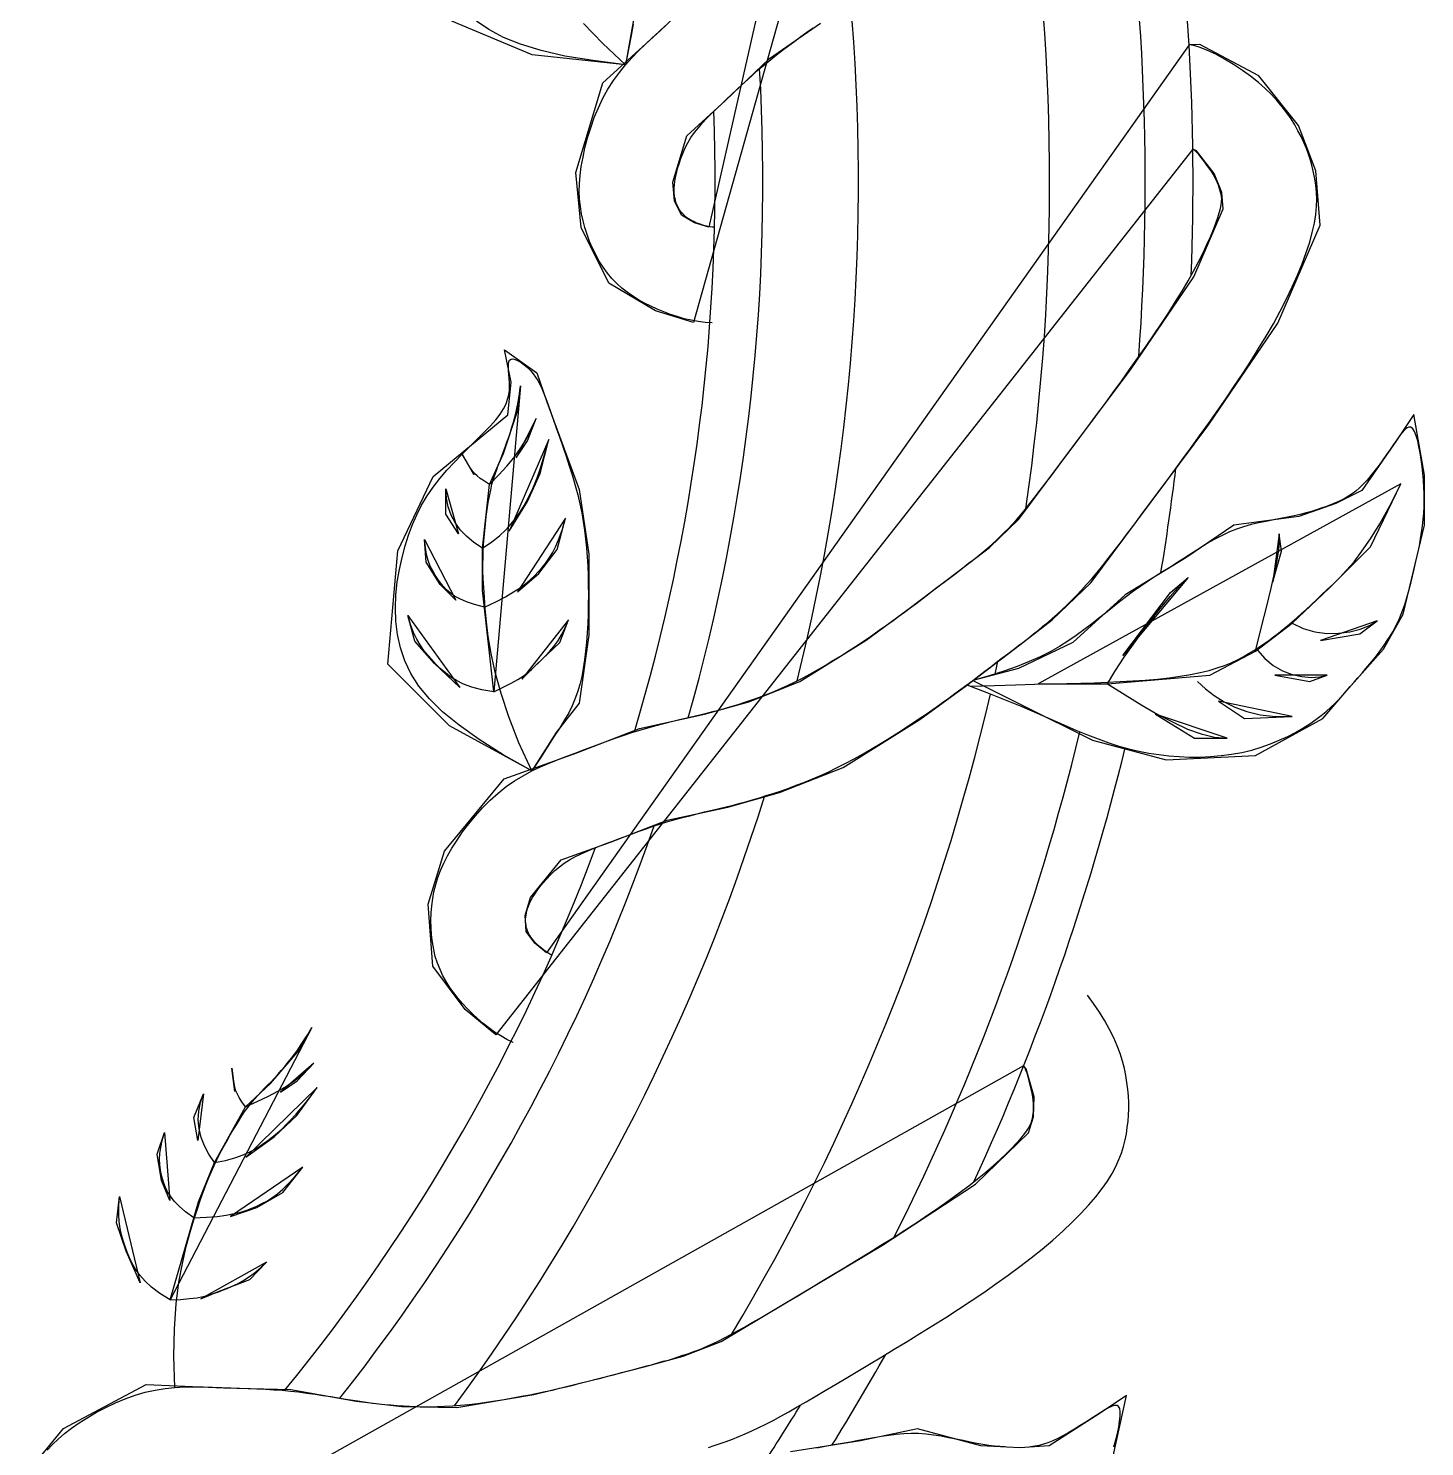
# Model space of a CAD drawing. Header units: metres. Extents: x -2293 to -1333, y 0 to 2180.
# Drawn here: x -1755.7 to -1691.5, y 1618.4 to 1683.7 of the extents above; entities that cross this region are included whole.
import ezdxf

# ---------------------------------------------------------------- set-up
doc = ezdxf.new("R2010")
doc.units = ezdxf.units.M
doc.layers.add('3', color=3, linetype='Continuous')

msp = doc.modelspace()

# ---------------------------------------------------------------- linework, layer by layer
at = {"layer": '3'}
for points in [[(-1713.09, 1724.51), (-1724.42, 1674.57), (-1725.08, 1674.78), (-1725.67, 1675.12), (-1726, 1675.78), (-1726.08, 1676.64), (-1725.43, 1678.78), (-1723.65, 1680.4), (-1721.63, 1682.34), (-1719.28, 1683.96)], [(-1711.09, 1720.14), (-1725.13, 1670.19), (-1726.87, 1670.72), (-1729.02, 1672), (-1730.3, 1674.56), (-1730.54, 1677.09), (-1729.29, 1681.22), (-1726.65, 1683.62), (-1724.42, 1685.76)], [(-1727.9, 1683.92), (-1728, 1683.39), (-1728.12, 1682.77), (-1728.25, 1682.05), (-1732.55, 1682.51), (-1736.25, 1684.05)], [(-1728.25, 1682.05), (-1728.25, 1682.05), (-1729.75, 1682.24), (-1731.04, 1682.45), (-1732.14, 1682.71), (-1733.08, 1682.99), (-1733.87, 1683.31), (-1734.54, 1683.67), (-1735.11, 1684.06)], [(-1728.25, 1682.05), (-1728.25, 1682.05), (-1729.29, 1683.03), (-1730.18, 1683.95)], [(-1727.88, 1684.12), (-1728.25, 1682.05)], [(-1724.26, 1670.17), (-1724.26, 1670.17), (-1724.58, 1670.19), (-1724.91, 1670.23), (-1725.23, 1670.29), (-1725.55, 1670.36), (-1725.87, 1670.46), (-1726.19, 1670.56), (-1726.49, 1670.68), (-1726.79, 1670.8), (-1727.09, 1670.94), (-1727.38, 1671.08), (-1727.65, 1671.23), (-1727.92, 1671.4), (-1728.18, 1671.58), (-1728.42, 1671.77), (-1728.66, 1671.98), (-1728.88, 1672.21), (-1729.09, 1672.46), (-1729.28, 1672.73), (-1729.46, 1673.01), (-1729.62, 1673.31), (-1729.77, 1673.61), (-1729.91, 1673.92), (-1730.02, 1674.24), (-1730.13, 1674.55), (-1730.21, 1674.87), (-1730.28, 1675.19), (-1730.33, 1675.52), (-1730.37, 1675.86), (-1730.38, 1676.21), (-1730.37, 1676.57), (-1730.34, 1676.95), (-1730.29, 1677.36), (-1730.21, 1677.79), (-1730.12, 1678.23), (-1730, 1678.69), (-1729.85, 1679.15), (-1729.69, 1679.62), (-1729.5, 1680.07), (-1729.29, 1680.51), (-1729.06, 1680.93), (-1728.8, 1681.33), (-1728.53, 1681.7), (-1728.25, 1682.05), (-1727.95, 1682.38), (-1727.65, 1682.69), (-1727.34, 1683), (-1727.03, 1683.29), (-1726.72, 1683.57), (-1726.42, 1683.86)], [(-1724.15, 1674.57), (-1724.15, 1674.57), (-1724.26, 1674.58), (-1724.36, 1674.59), (-1724.47, 1674.61), (-1724.58, 1674.64), (-1724.7, 1674.67), (-1724.81, 1674.71), (-1724.91, 1674.74), (-1725.01, 1674.78), (-1725.11, 1674.83), (-1725.2, 1674.87), (-1725.28, 1674.91), (-1725.36, 1674.96), (-1725.43, 1675.01), (-1725.5, 1675.06), (-1725.56, 1675.12), (-1725.62, 1675.18), (-1725.68, 1675.24), (-1725.73, 1675.31), (-1725.78, 1675.39), (-1725.82, 1675.47), (-1725.86, 1675.55), (-1725.9, 1675.63), (-1725.93, 1675.72), (-1725.95, 1675.82), (-1725.98, 1675.92), (-1726, 1676.02), (-1726.01, 1676.13), (-1726.02, 1676.25), (-1726.01, 1676.38), (-1726, 1676.52), (-1725.98, 1676.68), (-1725.95, 1676.86), (-1725.91, 1677.05), (-1725.86, 1677.27), (-1725.79, 1677.49), (-1725.71, 1677.73), (-1725.62, 1677.97), (-1725.51, 1678.22), (-1725.38, 1678.46), (-1725.24, 1678.7), (-1725.08, 1678.93), (-1724.9, 1679.15), (-1724.71, 1679.37), (-1724.51, 1679.59), (-1724.3, 1679.8), (-1724.07, 1680.02), (-1723.84, 1680.24), (-1723.61, 1680.46), (-1723.37, 1680.68), (-1723.13, 1680.91), (-1722.88, 1681.14), (-1722.63, 1681.37), (-1722.37, 1681.6), (-1722.11, 1681.84), (-1721.84, 1682.06), (-1721.57, 1682.29), (-1721.3, 1682.51), (-1721.02, 1682.72), (-1720.74, 1682.94), (-1720.46, 1683.14), (-1720.18, 1683.35), (-1719.9, 1683.55), (-1719.62, 1683.75)], [(-1731.64, 1641.06), (-1731.64, 1641.06), (-1731.74, 1641.11), (-1731.83, 1641.16), (-1731.92, 1641.22), (-1732.02, 1641.29), (-1732.11, 1641.36), (-1732.19, 1641.44), (-1732.28, 1641.51), (-1732.36, 1641.59), (-1732.43, 1641.66), (-1732.49, 1641.74), (-1732.55, 1641.81), (-1732.61, 1641.88), (-1732.66, 1641.96), (-1732.7, 1642.03), (-1732.74, 1642.11), (-1732.77, 1642.18), (-1732.8, 1642.27), (-1732.82, 1642.35), (-1732.83, 1642.44), (-1732.84, 1642.53), (-1732.85, 1642.62), (-1732.85, 1642.71), (-1732.84, 1642.81), (-1732.83, 1642.9), (-1732.81, 1643), (-1732.79, 1643.1), (-1732.76, 1643.21), (-1732.72, 1643.32), (-1732.67, 1643.44), (-1732.61, 1643.57), (-1732.53, 1643.71), (-1732.43, 1643.86), (-1732.32, 1644.03), (-1732.19, 1644.21), (-1732.04, 1644.39), (-1731.88, 1644.58), (-1731.7, 1644.76), (-1731.5, 1644.95), (-1731.29, 1645.12), (-1731.07, 1645.29), (-1730.83, 1645.44), (-1730.58, 1645.58), (-1730.32, 1645.71), (-1730.05, 1645.83), (-1729.77, 1645.95), (-1729.49, 1646.06), (-1729.19, 1646.18), (-1728.89, 1646.29), (-1728.58, 1646.41), (-1728.27, 1646.52), (-1727.95, 1646.64), (-1727.63, 1646.76), (-1727.31, 1646.88), (-1726.98, 1646.99), (-1726.64, 1647.1), (-1726.31, 1647.21), (-1725.97, 1647.3), (-1725.63, 1647.4), (-1725.29, 1647.48), (-1724.95, 1647.57), (-1724.61, 1647.65), (-1724.27, 1647.73), (-1723.94, 1647.81), (-1723.62, 1647.89), (-1723.3, 1647.97), (-1722.98, 1648.05), (-1722.67, 1648.14), (-1722.36, 1648.22), (-1722.04, 1648.32), (-1721.73, 1648.42), (-1721.41, 1648.52), (-1721.08, 1648.63), (-1720.74, 1648.75), (-1720.4, 1648.88), (-1720.04, 1649.01), (-1719.68, 1649.16), (-1719.31, 1649.32), (-1718.93, 1649.49), (-1718.54, 1649.68), (-1718.14, 1649.88), (-1717.73, 1650.1), (-1717.32, 1650.33), (-1716.9, 1650.57), (-1716.49, 1650.82), (-1716.08, 1651.07), (-1715.68, 1651.32), (-1715.3, 1651.57), (-1714.93, 1651.81), (-1714.59, 1652.04), (-1714.26, 1652.26), (-1713.95, 1652.48), (-1713.66, 1652.69), (-1713.37, 1652.89), (-1713.09, 1653.1), (-1712.82, 1653.3), (-1712.54, 1653.51), (-1712.27, 1653.71), (-1711.99, 1653.92), (-1711.71, 1654.13), (-1711.44, 1654.33), (-1711.17, 1654.54), (-1710.91, 1654.74), (-1710.65, 1654.93), (-1710.4, 1655.13), (-1710.16, 1655.31), (-1709.92, 1655.49), (-1709.69, 1655.67), (-1709.47, 1655.85), (-1709.25, 1656.02), (-1709.04, 1656.2), (-1708.82, 1656.38), (-1708.61, 1656.56), (-1708.39, 1656.76), (-1708.17, 1656.96), (-1707.95, 1657.16), (-1707.72, 1657.38), (-1707.5, 1657.61), (-1707.26, 1657.86), (-1707.03, 1658.12), (-1706.79, 1658.39), (-1706.54, 1658.68), (-1706.29, 1658.99), (-1706.03, 1659.32), (-1705.76, 1659.67), (-1705.47, 1660.04), (-1705.17, 1660.44), (-1704.86, 1660.86), (-1704.53, 1661.3), (-1704.18, 1661.77), (-1703.81, 1662.26), (-1703.43, 1662.77), (-1703.04, 1663.3), (-1702.64, 1663.84), (-1702.24, 1664.39), (-1701.83, 1664.96), (-1701.42, 1665.53), (-1701.02, 1666.1), (-1700.62, 1666.67), (-1700.23, 1667.25), (-1699.84, 1667.83), (-1699.47, 1668.41), (-1699.11, 1668.98), (-1698.76, 1669.56), (-1698.43, 1670.13), (-1698.12, 1670.71), (-1697.83, 1671.27), (-1697.57, 1671.83), (-1697.32, 1672.37), (-1697.11, 1672.89), (-1696.92, 1673.4), (-1696.76, 1673.88), (-1696.64, 1674.33), (-1696.54, 1674.75), (-1696.48, 1675.15), (-1696.45, 1675.52), (-1696.43, 1675.86), (-1696.45, 1676.19), (-1696.48, 1676.5), (-1696.52, 1676.8), (-1696.58, 1677.09), (-1696.65, 1677.37), (-1696.72, 1677.65), (-1696.81, 1677.93), (-1696.91, 1678.2), (-1697.03, 1678.47), (-1697.15, 1678.74), (-1697.3, 1679.01), (-1697.45, 1679.28), (-1697.62, 1679.56), (-1697.81, 1679.83), (-1698.02, 1680.11), (-1698.26, 1680.39), (-1698.52, 1680.68), (-1698.81, 1680.96), (-1699.12, 1681.24), (-1699.48, 1681.52), (-1699.86, 1681.79), (-1700.27, 1682.06), (-1700.68, 1682.31), (-1701.08, 1682.53), (-1701.46, 1682.71), (-1701.8, 1682.85), (-1702.09, 1682.94), (-1702.31, 1682.96), (-1731.89, 1641.17), (-1732.42, 1641.61), (-1732.83, 1642.15), (-1732.88, 1642.89), (-1732.63, 1643.71), (-1731.21, 1645.44), (-1728.95, 1646.26), (-1726.34, 1647.28), (-1723.55, 1647.87), (-1721.17, 1648.55), (-1718.24, 1649.7), (-1714.7, 1651.91), (-1712.56, 1653.48), (-1710.3, 1655.19), (-1708.62, 1656.5), (-1706.84, 1658.2), (-1704.73, 1661.02), (-1701.4, 1665.49), (-1698.23, 1670.16), (-1696.28, 1674.67), (-1696.48, 1677.16), (-1697.28, 1679.25), (-1699.1, 1681.54), (-1701.82, 1682.98), (-1702.31, 1682.96)], [(-1733.42, 1637.04), (-1733.42, 1637.04), (-1733.72, 1637.18), (-1734, 1637.34), (-1734.28, 1637.52), (-1734.55, 1637.71), (-1734.81, 1637.92), (-1735.06, 1638.14), (-1735.3, 1638.36), (-1735.53, 1638.59), (-1735.75, 1638.83), (-1735.96, 1639.07), (-1736.15, 1639.32), (-1736.34, 1639.57), (-1736.51, 1639.84), (-1736.66, 1640.11), (-1736.79, 1640.4), (-1736.91, 1640.69), (-1737.01, 1641), (-1737.08, 1641.32), (-1737.14, 1641.65), (-1737.18, 1641.99), (-1737.2, 1642.32), (-1737.21, 1642.66), (-1737.2, 1643), (-1737.17, 1643.33), (-1737.13, 1643.66), (-1737.07, 1643.98), (-1736.99, 1644.31), (-1736.89, 1644.63), (-1736.77, 1644.96), (-1736.62, 1645.29), (-1736.45, 1645.63), (-1736.25, 1645.99), (-1736.01, 1646.35), (-1735.75, 1646.73), (-1735.46, 1647.1), (-1735.16, 1647.48), (-1734.83, 1647.84), (-1734.48, 1648.19), (-1734.12, 1648.52), (-1733.74, 1648.82), (-1733.36, 1649.08), (-1732.96, 1649.32), (-1732.57, 1649.54), (-1732.16, 1649.73), (-1731.76, 1649.9), (-1731.36, 1650.06), (-1730.96, 1650.22), (-1730.57, 1650.36), (-1730.18, 1650.51), (-1729.8, 1650.65), (-1729.43, 1650.79), (-1729.06, 1650.93), (-1728.69, 1651.06), (-1728.32, 1651.19), (-1727.96, 1651.31), (-1727.59, 1651.42), (-1727.22, 1651.53), (-1726.85, 1651.63), (-1726.49, 1651.72), (-1726.13, 1651.81), (-1725.77, 1651.9), (-1725.43, 1651.98), (-1725.1, 1652.06), (-1724.77, 1652.14), (-1724.47, 1652.21), (-1724.17, 1652.29), (-1723.89, 1652.36), (-1723.61, 1652.44), (-1723.34, 1652.52), (-1723.07, 1652.6), (-1722.8, 1652.69), (-1722.53, 1652.78), (-1722.25, 1652.88), (-1721.97, 1652.98), (-1721.68, 1653.09), (-1721.38, 1653.21), (-1721.08, 1653.35), (-1720.77, 1653.49), (-1720.44, 1653.64), (-1720.11, 1653.81), (-1719.77, 1654), (-1719.42, 1654.2), (-1719.06, 1654.4), (-1718.71, 1654.62), (-1718.35, 1654.83), (-1718.01, 1655.05), (-1717.67, 1655.27), (-1717.35, 1655.48), (-1717.04, 1655.69), (-1716.75, 1655.89), (-1716.47, 1656.09), (-1716.2, 1656.28), (-1715.93, 1656.47), (-1715.67, 1656.66), (-1715.41, 1656.85), (-1715.15, 1657.05), (-1714.89, 1657.24), (-1714.62, 1657.44), (-1714.36, 1657.64), (-1714.1, 1657.84), (-1713.84, 1658.04), (-1713.58, 1658.23), (-1713.34, 1658.42), (-1713.1, 1658.6), (-1712.88, 1658.77), (-1712.66, 1658.94), (-1712.46, 1659.1), (-1712.26, 1659.25), (-1712.07, 1659.4), (-1711.88, 1659.55), (-1711.7, 1659.71), (-1711.52, 1659.86), (-1711.35, 1660.01), (-1711.17, 1660.17), (-1711, 1660.34), (-1710.82, 1660.51), (-1710.64, 1660.69), (-1710.45, 1660.89), (-1710.26, 1661.1), (-1710.06, 1661.33), (-1709.85, 1661.58), (-1709.64, 1661.85), (-1709.41, 1662.14), (-1709.16, 1662.46), (-1708.91, 1662.8), (-1708.63, 1663.16), (-1708.34, 1663.55), (-1708.03, 1663.97), (-1707.69, 1664.41), (-1707.34, 1664.89), (-1706.98, 1665.38), (-1706.6, 1665.89), (-1706.21, 1666.41), (-1705.82, 1666.94), (-1705.43, 1667.48), (-1705.05, 1668.02), (-1704.67, 1668.56), (-1704.29, 1669.09), (-1703.93, 1669.62), (-1703.58, 1670.14), (-1703.25, 1670.65), (-1702.93, 1671.15), (-1702.63, 1671.63), (-1702.36, 1672.1), (-1702.11, 1672.55), (-1701.88, 1672.98), (-1701.67, 1673.39), (-1701.49, 1673.78), (-1701.33, 1674.13), (-1701.19, 1674.46), (-1701.08, 1674.75), (-1700.99, 1675.02), (-1700.92, 1675.24), (-1700.87, 1675.43), (-1700.83, 1675.6), (-1700.82, 1675.74), (-1700.81, 1675.87), (-1700.82, 1675.98), (-1700.84, 1676.09), (-1700.86, 1676.19), (-1700.89, 1676.29), (-1700.92, 1676.4), (-1700.96, 1676.51), (-1701, 1676.62), (-1701.06, 1676.74), (-1701.13, 1676.87), (-1701.21, 1677.01), (-1701.3, 1677.16), (-1701.4, 1677.31), (-1701.52, 1677.47), (-1701.64, 1677.63), (-1701.75, 1677.78), (-1701.87, 1677.92), (-1701.97, 1678.03), (-1702.07, 1678.12), (-1702.14, 1678.17), (-1734.22, 1637.39), (-1735.63, 1638.55), (-1737.13, 1640.55), (-1737.33, 1643.4), (-1736.58, 1645.84), (-1733.84, 1649.17), (-1730.49, 1650.38), (-1727.61, 1651.5), (-1724.61, 1652.15), (-1722.58, 1652.72), (-1720.23, 1653.65), (-1717.17, 1655.56), (-1715.19, 1657.01), (-1712.98, 1658.69), (-1711.5, 1659.83), (-1710.15, 1661.13), (-1708.26, 1663.66), (-1704.98, 1668.05), (-1702.1, 1672.29), (-1700.75, 1675.41), (-1700.81, 1676.17), (-1701.15, 1677.04), (-1701.97, 1678.08), (-1702.14, 1678.17)], [(-1732.57, 1649.54), (-1732.57, 1649.54), (-1733.88, 1650.28), (-1734.99, 1650.98), (-1735.91, 1651.64), (-1736.67, 1652.26), (-1737.28, 1652.86), (-1737.76, 1653.44), (-1738.13, 1654.02), (-1738.41, 1654.61), (-1738.61, 1655.21), (-1738.75, 1655.82), (-1738.82, 1656.43), (-1738.84, 1657.04), (-1738.82, 1657.65), (-1738.76, 1658.24), (-1738.66, 1658.82), (-1738.54, 1659.37), (-1738.4, 1659.9), (-1738.25, 1660.4), (-1738.06, 1660.88), (-1737.86, 1661.33), (-1737.64, 1661.77), (-1737.38, 1662.2), (-1737.11, 1662.6), (-1736.8, 1663), (-1736.48, 1663.39), (-1736.13, 1663.76), (-1735.77, 1664.13), (-1735.42, 1664.48), (-1735.08, 1664.81), (-1734.76, 1665.13), (-1734.47, 1665.43), (-1734.22, 1665.71), (-1734.02, 1665.97), (-1733.87, 1666.21), (-1733.75, 1666.44), (-1733.68, 1666.65), (-1733.63, 1666.86), (-1733.6, 1667.05), (-1733.59, 1667.24), (-1733.6, 1667.43), (-1733.61, 1667.61), (-1733.63, 1667.79), (-1733.64, 1667.96), (-1733.64, 1668.12), (-1733.64, 1668.26), (-1733.62, 1668.37), (-1733.59, 1668.45), (-1733.52, 1668.5), (-1733.44, 1668.51), (-1733.33, 1668.48), (-1733.2, 1668.42), (-1733.06, 1668.34), (-1732.92, 1668.23), (-1732.77, 1668.11), (-1732.63, 1667.97), (-1732.5, 1667.82), (-1732.39, 1667.67), (-1732.29, 1667.51), (-1732.2, 1667.34), (-1732.11, 1667.14), (-1732.02, 1666.92), (-1731.92, 1666.68), (-1731.82, 1666.4), (-1731.71, 1666.08), (-1731.58, 1665.73), (-1731.44, 1665.34), (-1731.29, 1664.92), (-1731.14, 1664.48), (-1730.98, 1664.03), (-1730.84, 1663.58), (-1730.69, 1663.12), (-1730.57, 1662.68), (-1730.45, 1662.25), (-1730.35, 1661.83), (-1730.27, 1661.42), (-1730.2, 1661.02), (-1730.14, 1660.62), (-1730.09, 1660.22), (-1730.05, 1659.81), (-1730.02, 1659.39), (-1729.99, 1658.97), (-1729.98, 1658.54), (-1729.97, 1658.1), (-1729.96, 1657.65), (-1729.97, 1657.21), (-1729.98, 1656.76), (-1729.99, 1656.32), (-1730.02, 1655.89), (-1730.05, 1655.46), (-1730.09, 1655.05), (-1730.14, 1654.65), (-1730.2, 1654.26), (-1730.27, 1653.88), (-1730.36, 1653.52), (-1730.46, 1653.17), (-1730.58, 1652.84), (-1730.71, 1652.53), (-1730.87, 1652.21), (-1731.06, 1651.89), (-1731.27, 1651.53), (-1731.53, 1651.14), (-1731.83, 1650.68), (-1732.17, 1650.15), (-1732.57, 1649.54), (-1736.36, 1651.61), (-1739.19, 1654.45), (-1738.74, 1659.67), (-1737.1, 1663.1), (-1733.67, 1665.93), (-1733.52, 1667.43), (-1733.82, 1668.92), (-1732.33, 1667.87), (-1731.88, 1666.53), (-1730.39, 1662.5), (-1729.94, 1659.52), (-1729.94, 1655.79), (-1730.39, 1652.66), (-1731.44, 1651.31), (-1732.57, 1649.54)], [(-1732.57, 1649.54), (-1732.57, 1649.54), (-1733.16, 1650.84), (-1733.62, 1652.03), (-1733.98, 1653.11), (-1734.25, 1654.08), (-1734.44, 1654.95), (-1734.57, 1655.73), (-1734.65, 1656.41), (-1734.71, 1657.01), (-1734.75, 1657.53), (-1734.78, 1657.99), (-1734.81, 1658.39), (-1734.82, 1658.74), (-1734.82, 1659.07), (-1734.81, 1659.37), (-1734.8, 1659.67), (-1734.79, 1659.97), (-1734.76, 1660.28), (-1734.73, 1660.6), (-1734.7, 1660.92), (-1734.66, 1661.25), (-1734.62, 1661.58), (-1734.57, 1661.89), (-1734.52, 1662.19), (-1734.46, 1662.47), (-1734.4, 1662.74), (-1734.33, 1662.98), (-1734.26, 1663.2), (-1734.18, 1663.42), (-1734.11, 1663.62), (-1734.03, 1663.83), (-1733.95, 1664.03), (-1733.87, 1664.24), (-1733.79, 1664.45), (-1733.71, 1664.67), (-1733.63, 1664.9), (-1733.55, 1665.13), (-1733.48, 1665.37), (-1733.41, 1665.6), (-1733.35, 1665.83), (-1733.29, 1666.07), (-1733.24, 1666.3), (-1733.2, 1666.51), (-1733.17, 1666.72), (-1733.14, 1666.9), (-1733.12, 1667.05), (-1733.1, 1667.17), (-1733.09, 1667.24), (-1733.09, 1667.27), (-1734.32, 1653.18), (-1734.84, 1657.86), (-1734.84, 1659.8), (-1734.52, 1662.72), (-1733.87, 1664.15), (-1733.22, 1666.1), (-1733.09, 1667.27), (-1733.09, 1667.27)], [(-1734.52, 1662.72), (-1734.52, 1662.72), (-1734.09, 1663.17), (-1733.72, 1663.57), (-1733.4, 1663.96), (-1733.13, 1664.32), (-1732.9, 1664.68), (-1732.7, 1665.03), (-1732.53, 1665.4), (-1732.37, 1665.77), (-1733.28, 1663.96), (-1732.76, 1664.74), (-1732.37, 1665.77)], [(-1712.54, 1653.51), (-1712.54, 1653.51), (-1711.62, 1653.15), (-1710.78, 1652.82), (-1710.01, 1652.5), (-1709.31, 1652.2), (-1708.67, 1651.92), (-1708.07, 1651.66), (-1707.52, 1651.42), (-1706.99, 1651.2), (-1706.49, 1651.01), (-1706.01, 1650.83), (-1705.54, 1650.68), (-1705.08, 1650.55), (-1704.62, 1650.45), (-1704.17, 1650.36), (-1703.71, 1650.29), (-1703.25, 1650.23), (-1702.77, 1650.2), (-1702.29, 1650.18), (-1701.81, 1650.18), (-1701.32, 1650.2), (-1700.83, 1650.25), (-1700.36, 1650.31), (-1699.89, 1650.39), (-1699.43, 1650.5), (-1698.99, 1650.63), (-1698.56, 1650.78), (-1698.16, 1650.95), (-1697.77, 1651.13), (-1697.41, 1651.31), (-1697.07, 1651.51), (-1696.76, 1651.71), (-1696.48, 1651.9), (-1696.23, 1652.09), (-1696, 1652.28), (-1695.79, 1652.47), (-1695.6, 1652.65), (-1695.41, 1652.84), (-1695.24, 1653.03), (-1695.07, 1653.22), (-1694.9, 1653.42), (-1694.72, 1653.62), (-1694.54, 1653.83), (-1694.35, 1654.04), (-1694.17, 1654.26), (-1693.99, 1654.47), (-1693.81, 1654.69), (-1693.64, 1654.9), (-1693.48, 1655.12), (-1693.33, 1655.33), (-1693.19, 1655.54), (-1693.06, 1655.74), (-1692.94, 1655.95), (-1692.83, 1656.15), (-1692.73, 1656.35), (-1692.63, 1656.55), (-1692.55, 1656.75), (-1692.47, 1656.95), (-1692.4, 1657.15), (-1692.33, 1657.36), (-1692.27, 1657.57), (-1692.21, 1657.79), (-1692.15, 1658.02), (-1692.09, 1658.25), (-1692.03, 1658.5), (-1691.97, 1658.76), (-1691.9, 1659.04), (-1691.84, 1659.32), (-1691.77, 1659.62), (-1691.71, 1659.91), (-1691.66, 1660.22), (-1691.61, 1660.52), (-1691.57, 1660.82), (-1691.53, 1661.12), (-1691.51, 1661.41), (-1691.49, 1661.71), (-1691.49, 1662.01), (-1691.49, 1662.31), (-1691.5, 1662.61), (-1691.52, 1662.92), (-1691.55, 1663.24), (-1691.58, 1663.56), (-1691.63, 1663.88), (-1691.68, 1664.19), (-1691.73, 1664.48), (-1691.79, 1664.74), (-1691.86, 1664.97), (-1691.94, 1665.16), (-1692.02, 1665.29), (-1692.1, 1665.36), (-1692.19, 1665.37), (-1692.28, 1665.33), (-1692.39, 1665.25), (-1692.5, 1665.12), (-1692.62, 1664.97), (-1692.75, 1664.78), (-1692.9, 1664.57), (-1693.05, 1664.34), (-1693.22, 1664.1), (-1693.39, 1663.86), (-1693.57, 1663.62), (-1693.76, 1663.37), (-1693.94, 1663.14), (-1694.12, 1662.93), (-1694.3, 1662.74), (-1694.47, 1662.57), (-1694.64, 1662.42), (-1694.8, 1662.3), (-1694.97, 1662.19), (-1695.13, 1662.09), (-1695.3, 1662.01), (-1695.47, 1661.93), (-1695.65, 1661.85), (-1695.83, 1661.78), (-1696.03, 1661.7), (-1696.23, 1661.63), (-1696.45, 1661.56), (-1696.68, 1661.49), (-1696.93, 1661.42), (-1697.2, 1661.35), (-1697.48, 1661.29), (-1697.78, 1661.22), (-1698.1, 1661.16), (-1698.43, 1661.1), (-1698.77, 1661.03), (-1699.12, 1660.96), (-1699.46, 1660.88), (-1699.8, 1660.78), (-1700.13, 1660.67), (-1700.45, 1660.54), (-1700.76, 1660.4), (-1701.06, 1660.24), (-1701.36, 1660.08), (-1701.65, 1659.9), (-1701.95, 1659.71), (-1702.25, 1659.52), (-1702.56, 1659.32), (-1702.88, 1659.12), (-1703.2, 1658.91), (-1703.53, 1658.7), (-1703.87, 1658.49), (-1704.2, 1658.27), (-1704.53, 1658.04), (-1704.87, 1657.81), (-1705.19, 1657.57), (-1705.52, 1657.32), (-1705.84, 1657.07), (-1706.16, 1656.81), (-1706.48, 1656.55), (-1706.81, 1656.29), (-1707.15, 1656.03), (-1707.51, 1655.77), (-1707.89, 1655.52), (-1708.28, 1655.27), (-1708.71, 1655.03), (-1709.17, 1654.8), (-1709.67, 1654.57), (-1710.22, 1654.34), (-1710.84, 1654.13), (-1711.52, 1653.92), (-1712.27, 1653.71), (-1709.96, 1652.55), (-1706.76, 1650.95), (-1703.36, 1650.05), (-1699.26, 1650.25), (-1696.16, 1651.95), (-1694.96, 1653.35), (-1693.36, 1655.15), (-1692.46, 1656.75), (-1692.07, 1658.35), (-1691.47, 1660.85), (-1691.47, 1663.15), (-1691.97, 1665.95), (-1692.76, 1664.75), (-1694.36, 1662.45), (-1695.56, 1661.85), (-1697.26, 1661.25), (-1700.26, 1660.85), (-1702.46, 1659.35), (-1705.26, 1657.65), (-1707.66, 1655.45), (-1710.16, 1654.25), (-1712.27, 1653.71)], [(-1734.84, 1659.8), (-1734.84, 1659.8), (-1734.41, 1660.09), (-1734.06, 1660.37), (-1733.76, 1660.64), (-1733.51, 1660.91), (-1733.3, 1661.17), (-1733.12, 1661.43), (-1732.97, 1661.68), (-1732.83, 1661.93), (-1732.7, 1662.18), (-1732.57, 1662.44), (-1732.45, 1662.72), (-1732.32, 1663.03), (-1732.2, 1663.38), (-1732.07, 1663.79), (-1731.93, 1664.26), (-1731.79, 1664.8), (-1733.61, 1660.58), (-1732.76, 1661.94), (-1732.18, 1663.24), (-1731.79, 1664.8)], [(-1734.52, 1662.72), (-1734.52, 1662.72), (-1734.75, 1662.88), (-1734.94, 1663), (-1735.08, 1663.12), (-1735.21, 1663.24), (-1735.32, 1663.39), (-1735.45, 1663.57), (-1735.59, 1663.81), (-1735.77, 1664.13), (-1735.23, 1663.18), (-1735.77, 1664.13)], [(-1734.84, 1659.8), (-1734.84, 1659.8), (-1735.23, 1660.06), (-1735.57, 1660.34), (-1735.86, 1660.64), (-1736.1, 1660.97), (-1736.28, 1661.32), (-1736.42, 1661.7), (-1736.5, 1662.1), (-1736.53, 1662.53), (-1735.94, 1660.45), (-1736.53, 1661.36), (-1736.53, 1662.53)], [(-1712.37, 1653.44), (-1712.37, 1653.44), (-1711.27, 1653.48), (-1710.3, 1653.51), (-1709.43, 1653.53), (-1708.65, 1653.55), (-1707.94, 1653.56), (-1707.29, 1653.58), (-1706.67, 1653.6), (-1706.08, 1653.62), (-1705.49, 1653.65), (-1704.9, 1653.68), (-1704.33, 1653.72), (-1703.77, 1653.77), (-1703.23, 1653.83), (-1702.72, 1653.9), (-1702.24, 1653.98), (-1701.8, 1654.07), (-1701.39, 1654.17), (-1701.02, 1654.28), (-1700.68, 1654.39), (-1700.38, 1654.52), (-1700.09, 1654.65), (-1699.82, 1654.79), (-1699.57, 1654.94), (-1699.33, 1655.08), (-1699.1, 1655.24), (-1698.87, 1655.39), (-1698.64, 1655.55), (-1698.42, 1655.71), (-1698.2, 1655.88), (-1697.99, 1656.05), (-1697.78, 1656.22), (-1697.56, 1656.4), (-1697.35, 1656.59), (-1697.14, 1656.78), (-1696.92, 1656.97), (-1696.69, 1657.18), (-1696.45, 1657.41), (-1696.21, 1657.64), (-1695.95, 1657.89), (-1695.67, 1658.16), (-1695.38, 1658.45), (-1695.06, 1658.78), (-1694.72, 1659.17), (-1694.36, 1659.65), (-1693.96, 1660.22), (-1693.53, 1660.92), (-1693.07, 1661.75), (-1692.56, 1662.75), (-1709.26, 1653.55), (-1706.06, 1653.55), (-1701.36, 1653.95), (-1699.26, 1655.05), (-1697.56, 1656.35), (-1695.86, 1657.95), (-1693.96, 1659.85), (-1692.56, 1662.75)], [(-1734.75, 1657.08), (-1734.75, 1657.08), (-1734.22, 1657.33), (-1733.78, 1657.56), (-1733.41, 1657.78), (-1733.11, 1657.97), (-1732.85, 1658.16), (-1732.64, 1658.34), (-1732.45, 1658.52), (-1732.28, 1658.7), (-1732.11, 1658.89), (-1731.94, 1659.09), (-1731.78, 1659.32), (-1731.62, 1659.58), (-1731.46, 1659.89), (-1731.31, 1660.25), (-1731.16, 1660.67), (-1731.01, 1661.17), (-1733.22, 1657.79), (-1732.24, 1658.63), (-1731.4, 1659.74), (-1731.01, 1661.17)], [(-1699.26, 1655.05), (-1699.26, 1655.05), (-1698.98, 1656.17), (-1698.74, 1657.13), (-1698.54, 1657.96), (-1698.38, 1658.65), (-1698.26, 1659.24), (-1698.18, 1659.72), (-1698.15, 1660.12), (-1698.16, 1660.45), (-1698.46, 1658.25), (-1698.06, 1659.65), (-1698.16, 1660.45)], [(-1734.75, 1657.08), (-1734.75, 1657.08), (-1735.2, 1657.2), (-1735.58, 1657.33), (-1735.88, 1657.46), (-1736.13, 1657.59), (-1736.33, 1657.74), (-1736.5, 1657.88), (-1736.64, 1658.04), (-1736.77, 1658.2), (-1736.9, 1658.37), (-1737.02, 1658.55), (-1737.13, 1658.75), (-1737.24, 1658.97), (-1737.33, 1659.22), (-1737.41, 1659.5), (-1737.46, 1659.83), (-1737.5, 1660.19), (-1736.07, 1657.4), (-1736.79, 1658.12), (-1737.43, 1659.15), (-1737.5, 1660.19)], [(-1706.06, 1653.55), (-1706.06, 1653.55), (-1705.73, 1654.11), (-1705.3, 1654.77), (-1704.79, 1655.49), (-1704.25, 1656.23), (-1703.7, 1656.94), (-1703.18, 1657.57), (-1702.72, 1658.09), (-1702.36, 1658.45), (-1705.36, 1654.85), (-1703.16, 1657.75), (-1702.36, 1658.45)], [(-1734.32, 1653.18), (-1734.32, 1653.18), (-1734.86, 1653.27), (-1735.32, 1653.39), (-1735.71, 1653.53), (-1736.04, 1653.7), (-1736.32, 1653.87), (-1736.56, 1654.07), (-1736.78, 1654.26), (-1736.98, 1654.46), (-1737.17, 1654.67), (-1737.36, 1654.87), (-1737.53, 1655.09), (-1737.7, 1655.34), (-1737.86, 1655.61), (-1738.01, 1655.92), (-1738.15, 1656.28), (-1738.28, 1656.69), (-1735.88, 1653.38), (-1737.05, 1654.48), (-1737.95, 1655.52), (-1738.28, 1656.69)], [(-1734.32, 1653.18), (-1734.32, 1653.18), (-1733.88, 1653.39), (-1733.51, 1653.58), (-1733.21, 1653.75), (-1732.97, 1653.91), (-1732.76, 1654.06), (-1732.58, 1654.21), (-1732.42, 1654.36), (-1732.26, 1654.51), (-1732.09, 1654.68), (-1731.92, 1654.85), (-1731.73, 1655.05), (-1731.55, 1655.27), (-1731.37, 1655.52), (-1731.2, 1655.8), (-1731.03, 1656.13), (-1730.88, 1656.49), (-1733.02, 1653.77), (-1732.37, 1654.42), (-1731.27, 1655.45), (-1730.88, 1656.49)], [(-1697.56, 1656.35), (-1697.56, 1656.35), (-1697.06, 1656.1), (-1696.52, 1655.95), (-1695.97, 1655.87), (-1695.43, 1655.88), (-1694.91, 1655.95), (-1694.43, 1656.07), (-1694.01, 1656.24), (-1693.66, 1656.45), (-1696.26, 1655.55), (-1694.46, 1655.85), (-1693.66, 1656.45)], [(-1699.16, 1655.1), (-1699.16, 1655.1), (-1698.83, 1654.71), (-1698.44, 1654.4), (-1698.01, 1654.15), (-1697.56, 1653.98), (-1697.12, 1653.88), (-1696.69, 1653.84), (-1696.3, 1653.87), (-1695.96, 1653.95), (-1698.36, 1653.95), (-1696.76, 1653.65), (-1695.96, 1653.95)], [(-1706.06, 1653.55), (-1706.06, 1653.55), (-1705.25, 1653.04), (-1704.48, 1652.57), (-1703.75, 1652.14), (-1703.05, 1651.78), (-1702.38, 1651.47), (-1701.75, 1651.24), (-1701.14, 1651.1), (-1700.56, 1651.05), (-1703.86, 1652.15), (-1702.06, 1651.05), (-1700.56, 1651.05)], [(-1701.93, 1653.66), (-1701.93, 1653.66), (-1701.55, 1653.32), (-1701.15, 1653.01), (-1700.7, 1652.72), (-1700.21, 1652.48), (-1699.66, 1652.28), (-1699.04, 1652.13), (-1698.34, 1652.05), (-1697.56, 1652.05), (-1700.96, 1652.75), (-1699.76, 1651.95), (-1697.56, 1652.05)], [(-1724.44, 1618.39), (-1724.17, 1618.48), (-1723.9, 1618.57), (-1723.62, 1618.67), (-1723.33, 1618.78), (-1723.04, 1618.9), (-1722.74, 1619.02), (-1722.44, 1619.16), (-1722.12, 1619.31), (-1721.79, 1619.47), (-1721.45, 1619.64), (-1721.1, 1619.83), (-1720.73, 1620.04), (-1720.35, 1620.26), (-1719.94, 1620.49), (-1719.52, 1620.74), (-1719.07, 1621.01), (-1718.59, 1621.29), (-1718.09, 1621.59), (-1717.56, 1621.9), (-1717.02, 1622.23), (-1716.45, 1622.57), (-1715.88, 1622.92), (-1715.29, 1623.27), (-1714.7, 1623.64), (-1714.11, 1624.01), (-1713.51, 1624.38), (-1712.92, 1624.76), (-1712.34, 1625.14), (-1711.76, 1625.53), (-1711.2, 1625.92), (-1710.64, 1626.32), (-1710.1, 1626.72), (-1709.58, 1627.12), (-1709.07, 1627.53), (-1708.59, 1627.94), (-1708.13, 1628.35), (-1707.7, 1628.76), (-1707.3, 1629.16), (-1706.93, 1629.56), (-1706.6, 1629.94), (-1706.31, 1630.31), (-1706.06, 1630.66), (-1705.86, 1631), (-1705.68, 1631.33), (-1705.54, 1631.65), (-1705.43, 1631.95), (-1705.33, 1632.25), (-1705.26, 1632.55), (-1705.2, 1632.84), (-1705.16, 1633.13), (-1705.12, 1633.41), (-1705.1, 1633.7), (-1705.09, 1633.99), (-1705.09, 1634.28), (-1705.1, 1634.58), (-1705.13, 1634.88), (-1705.17, 1635.2), (-1705.22, 1635.52), (-1705.29, 1635.84), (-1705.38, 1636.18), (-1705.49, 1636.53), (-1705.62, 1636.89), (-1705.78, 1637.26), (-1705.97, 1637.64), (-1706.19, 1638.04), (-1706.44, 1638.44), (-1706.71, 1638.84), (-1706.99, 1639.22)], [(-1749, 1621.15), (-1749, 1621.15), (-1749.04, 1622.59), (-1749.02, 1623.86), (-1748.94, 1625), (-1748.81, 1626), (-1748.65, 1626.87), (-1748.48, 1627.64), (-1748.29, 1628.3), (-1748.12, 1628.88), (-1747.96, 1629.38), (-1747.81, 1629.81), (-1747.68, 1630.19), (-1747.55, 1630.52), (-1747.43, 1630.82), (-1747.31, 1631.1), (-1747.19, 1631.37), (-1747.06, 1631.64), (-1746.92, 1631.92), (-1746.77, 1632.2), (-1746.61, 1632.49), (-1746.45, 1632.78), (-1746.29, 1633.06), (-1746.12, 1633.33), (-1745.96, 1633.59), (-1745.8, 1633.83), (-1745.64, 1634.05), (-1745.48, 1634.25), (-1745.33, 1634.43), (-1745.18, 1634.6), (-1745.03, 1634.76), (-1744.88, 1634.92), (-1744.73, 1635.07), (-1744.57, 1635.23), (-1744.41, 1635.4), (-1744.26, 1635.57), (-1744.1, 1635.75), (-1743.94, 1635.94), (-1743.78, 1636.13), (-1743.63, 1636.32), (-1743.48, 1636.51), (-1743.34, 1636.7), (-1743.21, 1636.9), (-1743.09, 1637.08), (-1742.98, 1637.26), (-1742.88, 1637.41), (-1742.8, 1637.54), (-1742.74, 1637.65), (-1742.71, 1637.71), (-1742.69, 1637.73), (-1749.22, 1625.19), (-1747.91, 1629.71), (-1747.17, 1631.51), (-1745.75, 1634.08), (-1744.6, 1635.15), (-1743.26, 1636.7), (-1742.69, 1637.73), (-1742.69, 1637.73)], [(-1755.74, 1617.31), (-1754.12, 1619.27), (-1750.32, 1621.3), (-1746.76, 1621.14), (-1743.66, 1621.07), (-1740.65, 1620.52), (-1738.55, 1620.28), (-1736.02, 1620.23), (-1732.47, 1620.83), (-1730.09, 1621.41), (-1727.4, 1622.11), (-1725.6, 1622.6), (-1723.85, 1623.28), (-1721.14, 1624.9), (-1716.43, 1627.7), (-1712.15, 1630.52), (-1709.7, 1632.88), (-1709.47, 1633.61), (-1709.44, 1634.54), (-1709.81, 1635.82), (-1709.93, 1635.96)], [(-1754.87, 1618.27), (-1754.63, 1618.53), (-1754.37, 1618.78), (-1754.08, 1619.03), (-1753.75, 1619.28), (-1753.4, 1619.53), (-1753.01, 1619.78), (-1752.6, 1620.02), (-1752.18, 1620.24), (-1751.73, 1620.45), (-1751.28, 1620.64), (-1750.82, 1620.8), (-1750.36, 1620.94), (-1749.9, 1621.04), (-1749.44, 1621.11), (-1749, 1621.15), (-1748.55, 1621.18), (-1748.11, 1621.18), (-1747.68, 1621.18), (-1747.26, 1621.17), (-1746.84, 1621.15), (-1746.42, 1621.14), (-1746.02, 1621.13), (-1745.62, 1621.11), (-1745.22, 1621.1), (-1744.83, 1621.08), (-1744.44, 1621.05), (-1744.06, 1621.03), (-1743.68, 1620.99), (-1743.3, 1620.95), (-1742.92, 1620.9), (-1742.54, 1620.85), (-1742.18, 1620.79), (-1741.82, 1620.74), (-1741.47, 1620.68), (-1741.13, 1620.62), (-1740.8, 1620.57), (-1740.49, 1620.52), (-1740.19, 1620.48), (-1739.9, 1620.44), (-1739.61, 1620.41), (-1739.33, 1620.38), (-1739.05, 1620.35), (-1738.77, 1620.33), (-1738.48, 1620.31), (-1738.19, 1620.29), (-1737.89, 1620.28), (-1737.58, 1620.27), (-1737.26, 1620.27), (-1736.93, 1620.28), (-1736.58, 1620.29), (-1736.22, 1620.31), (-1735.85, 1620.34), (-1735.46, 1620.38), (-1735.06, 1620.42), (-1734.66, 1620.48), (-1734.25, 1620.54), (-1733.84, 1620.61), (-1733.44, 1620.68), (-1733.04, 1620.75), (-1732.66, 1620.82), (-1732.3, 1620.9), (-1731.95, 1620.97), (-1731.62, 1621.04), (-1731.29, 1621.12), (-1730.98, 1621.19), (-1730.66, 1621.27), (-1730.35, 1621.35), (-1730.03, 1621.43), (-1729.72, 1621.51), (-1729.39, 1621.59), (-1729.07, 1621.67), (-1728.75, 1621.76), (-1728.44, 1621.84), (-1728.13, 1621.92), (-1727.83, 1622), (-1727.55, 1622.08), (-1727.27, 1622.15), (-1727.01, 1622.22), (-1726.76, 1622.29), (-1726.52, 1622.36), (-1726.28, 1622.42), (-1726.05, 1622.49), (-1725.83, 1622.56), (-1725.61, 1622.64), (-1725.38, 1622.71), (-1725.16, 1622.79), (-1724.93, 1622.88), (-1724.7, 1622.97), (-1724.47, 1623.07), (-1724.22, 1623.18), (-1723.96, 1623.3), (-1723.69, 1623.44), (-1723.4, 1623.59), (-1723.1, 1623.76), (-1722.77, 1623.94), (-1722.43, 1624.14), (-1722.06, 1624.35), (-1721.67, 1624.58), (-1721.25, 1624.83), (-1720.8, 1625.1), (-1720.32, 1625.38), (-1719.82, 1625.68), (-1719.29, 1626), (-1718.75, 1626.32), (-1718.19, 1626.66), (-1717.63, 1627), (-1717.06, 1627.35), (-1716.5, 1627.7), (-1715.94, 1628.05), (-1715.39, 1628.4), (-1714.85, 1628.75), (-1714.33, 1629.1), (-1713.83, 1629.44), (-1713.35, 1629.78), (-1712.89, 1630.11), (-1712.45, 1630.44), (-1712.05, 1630.76), (-1711.67, 1631.07), (-1711.32, 1631.37), (-1711.01, 1631.65), (-1710.72, 1631.92), (-1710.47, 1632.17), (-1710.25, 1632.4), (-1710.07, 1632.61), (-1709.92, 1632.79), (-1709.8, 1632.95), (-1709.71, 1633.09), (-1709.64, 1633.21), (-1709.58, 1633.33), (-1709.55, 1633.44), (-1709.52, 1633.54), (-1709.5, 1633.64), (-1709.49, 1633.75), (-1709.48, 1633.86), (-1709.47, 1633.97), (-1709.47, 1634.1), (-1709.48, 1634.23), (-1709.49, 1634.38), (-1709.51, 1634.53), (-1709.54, 1634.7), (-1709.58, 1634.89), (-1709.62, 1635.08), (-1709.67, 1635.27), (-1709.72, 1635.46), (-1709.77, 1635.63), (-1709.83, 1635.77), (-1709.88, 1635.89), (-1709.93, 1635.96), (-1755.17, 1610.56)], [(-1745.75, 1634.08), (-1745.75, 1634.08), (-1745.91, 1634.31), (-1746.03, 1634.5), (-1746.12, 1634.66), (-1746.19, 1634.82), (-1746.24, 1635), (-1746.29, 1635.22), (-1746.33, 1635.5), (-1746.38, 1635.86), (-1746.24, 1634.78), (-1746.38, 1635.86)], [(-1745.75, 1634.08), (-1745.75, 1634.08), (-1745.18, 1634.33), (-1744.69, 1634.56), (-1744.25, 1634.79), (-1743.86, 1635.03), (-1743.51, 1635.27), (-1743.19, 1635.52), (-1742.89, 1635.79), (-1742.6, 1636.08), (-1744.14, 1634.75), (-1743.36, 1635.27), (-1742.6, 1636.08)], [(-1747.17, 1631.51), (-1747.17, 1631.51), (-1746.66, 1631.61), (-1746.23, 1631.73), (-1745.85, 1631.87), (-1745.51, 1632.02), (-1745.22, 1632.18), (-1744.96, 1632.35), (-1744.72, 1632.52), (-1744.5, 1632.7), (-1744.28, 1632.88), (-1744.06, 1633.07), (-1743.84, 1633.29), (-1743.61, 1633.53), (-1743.36, 1633.8), (-1743.08, 1634.13), (-1742.78, 1634.51), (-1742.44, 1634.96), (-1745.73, 1631.76), (-1744.43, 1632.69), (-1743.39, 1633.67), (-1742.44, 1634.96)], [(-1747.17, 1631.51), (-1747.17, 1631.51), (-1747.43, 1631.89), (-1747.64, 1632.28), (-1747.79, 1632.67), (-1747.88, 1633.07), (-1747.92, 1633.47), (-1747.9, 1633.87), (-1747.82, 1634.27), (-1747.68, 1634.67), (-1747.94, 1632.53), (-1748.13, 1633.59), (-1747.68, 1634.67)], [(-1748.13, 1628.96), (-1748.13, 1628.96), (-1748.5, 1629.24), (-1748.8, 1629.5), (-1749.03, 1629.74), (-1749.2, 1629.96), (-1749.34, 1630.17), (-1749.43, 1630.37), (-1749.51, 1630.56), (-1749.57, 1630.76), (-1749.62, 1630.97), (-1749.66, 1631.18), (-1749.69, 1631.41), (-1749.7, 1631.66), (-1749.69, 1631.92), (-1749.65, 1632.21), (-1749.58, 1632.53), (-1749.48, 1632.89), (-1749.23, 1629.76), (-1749.61, 1630.69), (-1749.81, 1631.9), (-1749.48, 1632.89)], [(-1748.13, 1628.96), (-1748.13, 1628.96), (-1747.54, 1628.99), (-1747.05, 1629.03), (-1746.63, 1629.09), (-1746.27, 1629.16), (-1745.96, 1629.23), (-1745.69, 1629.32), (-1745.45, 1629.41), (-1745.22, 1629.51), (-1744.99, 1629.62), (-1744.76, 1629.74), (-1744.53, 1629.89), (-1744.28, 1630.07), (-1744.02, 1630.29), (-1743.74, 1630.57), (-1743.44, 1630.9), (-1743.11, 1631.3), (-1746.44, 1629.03), (-1745.22, 1629.44), (-1744.02, 1630.13), (-1743.11, 1631.3)], [(-1749.22, 1625.19), (-1749.22, 1625.19), (-1749.69, 1625.48), (-1750.07, 1625.77), (-1750.37, 1626.05), (-1750.61, 1626.32), (-1750.81, 1626.6), (-1750.96, 1626.87), (-1751.08, 1627.13), (-1751.19, 1627.39), (-1751.29, 1627.65), (-1751.38, 1627.92), (-1751.46, 1628.19), (-1751.52, 1628.48), (-1751.56, 1628.79), (-1751.58, 1629.14), (-1751.58, 1629.52), (-1751.54, 1629.95), (-1750.59, 1625.97), (-1751.24, 1627.43), (-1751.68, 1628.74), (-1751.54, 1629.95)], [(-1749.22, 1625.19), (-1749.22, 1625.19), (-1748.73, 1625.21), (-1748.32, 1625.25), (-1747.98, 1625.29), (-1747.69, 1625.35), (-1747.45, 1625.41), (-1747.23, 1625.48), (-1747.02, 1625.55), (-1746.81, 1625.63), (-1746.59, 1625.72), (-1746.36, 1625.82), (-1746.12, 1625.93), (-1745.87, 1626.06), (-1745.6, 1626.23), (-1745.34, 1626.42), (-1745.06, 1626.66), (-1744.78, 1626.93), (-1747.8, 1625.24), (-1746.95, 1625.59), (-1745.54, 1626.12), (-1744.78, 1626.93)], [(-1705.81, 1618), (-1705.2, 1620.78), (-1706.4, 1619.98), (-1708.76, 1618.47), (-1710.1, 1618.37), (-1711.9, 1618.47), (-1714.82, 1619.25), (-1717.43, 1618.7), (-1720.66, 1618.2)], [(-1705.77, 1618.42), (-1705.68, 1618.74), (-1705.61, 1619.04), (-1705.55, 1619.33), (-1705.51, 1619.6), (-1705.48, 1619.84), (-1705.48, 1620.04), (-1705.5, 1620.19), (-1705.56, 1620.28), (-1705.63, 1620.33), (-1705.74, 1620.33), (-1705.86, 1620.29), (-1706.02, 1620.22), (-1706.19, 1620.12), (-1706.38, 1620), (-1706.59, 1619.86), (-1706.83, 1619.71), (-1707.07, 1619.56), (-1707.32, 1619.4), (-1707.58, 1619.24), (-1707.84, 1619.09), (-1708.1, 1618.94), (-1708.35, 1618.81), (-1708.59, 1618.7), (-1708.81, 1618.61), (-1709.02, 1618.54), (-1709.22, 1618.49), (-1709.42, 1618.45), (-1709.61, 1618.43)], [(-1710.8, 1618.42), (-1711.03, 1618.44), (-1711.27, 1618.46), (-1711.53, 1618.49), (-1711.8, 1618.53), (-1712.08, 1618.58), (-1712.39, 1618.64), (-1712.71, 1618.71), (-1713.04, 1618.78), (-1713.38, 1618.84), (-1713.72, 1618.91), (-1714.07, 1618.96), (-1714.42, 1619), (-1714.77, 1619.03), (-1715.11, 1619.03), (-1715.45, 1619.02), (-1715.79, 1618.99), (-1716.13, 1618.95), (-1716.47, 1618.9), (-1716.82, 1618.84), (-1717.17, 1618.77), (-1717.53, 1618.71), (-1717.9, 1618.64), (-1718.28, 1618.58), (-1718.67, 1618.51), (-1719.06, 1618.44), (-1719.45, 1618.36)]]:
    msp.add_lwpolyline(points, dxfattribs=at)
for radius, start, end in [(103.4, 351.64, 9.33), (107.8, 355.73, 8.93), (110, 357.77, 8.81), (94.6, 345.96, 5.11), (90.2, 344.14, 3.32), (88, 343.29, 2.13), (110, 350.59, 353.12), (103.4, 347.35, 347.68), (103.4, 329.14, 346.83), (107.8, 333.23, 346.43), (110, 335.27, 346.31), (94.6, 323.46, 342.61), (90.2, 321.64, 340.82), (88, 320.79, 339.63), (110, 328.09, 330.62), (107.8, 326.89, 328.52)]:
    msp.add_arc((-1812.13, 1676.64), radius, start, end, dxfattribs=at)

doc.saveas('drawing.dxf')
